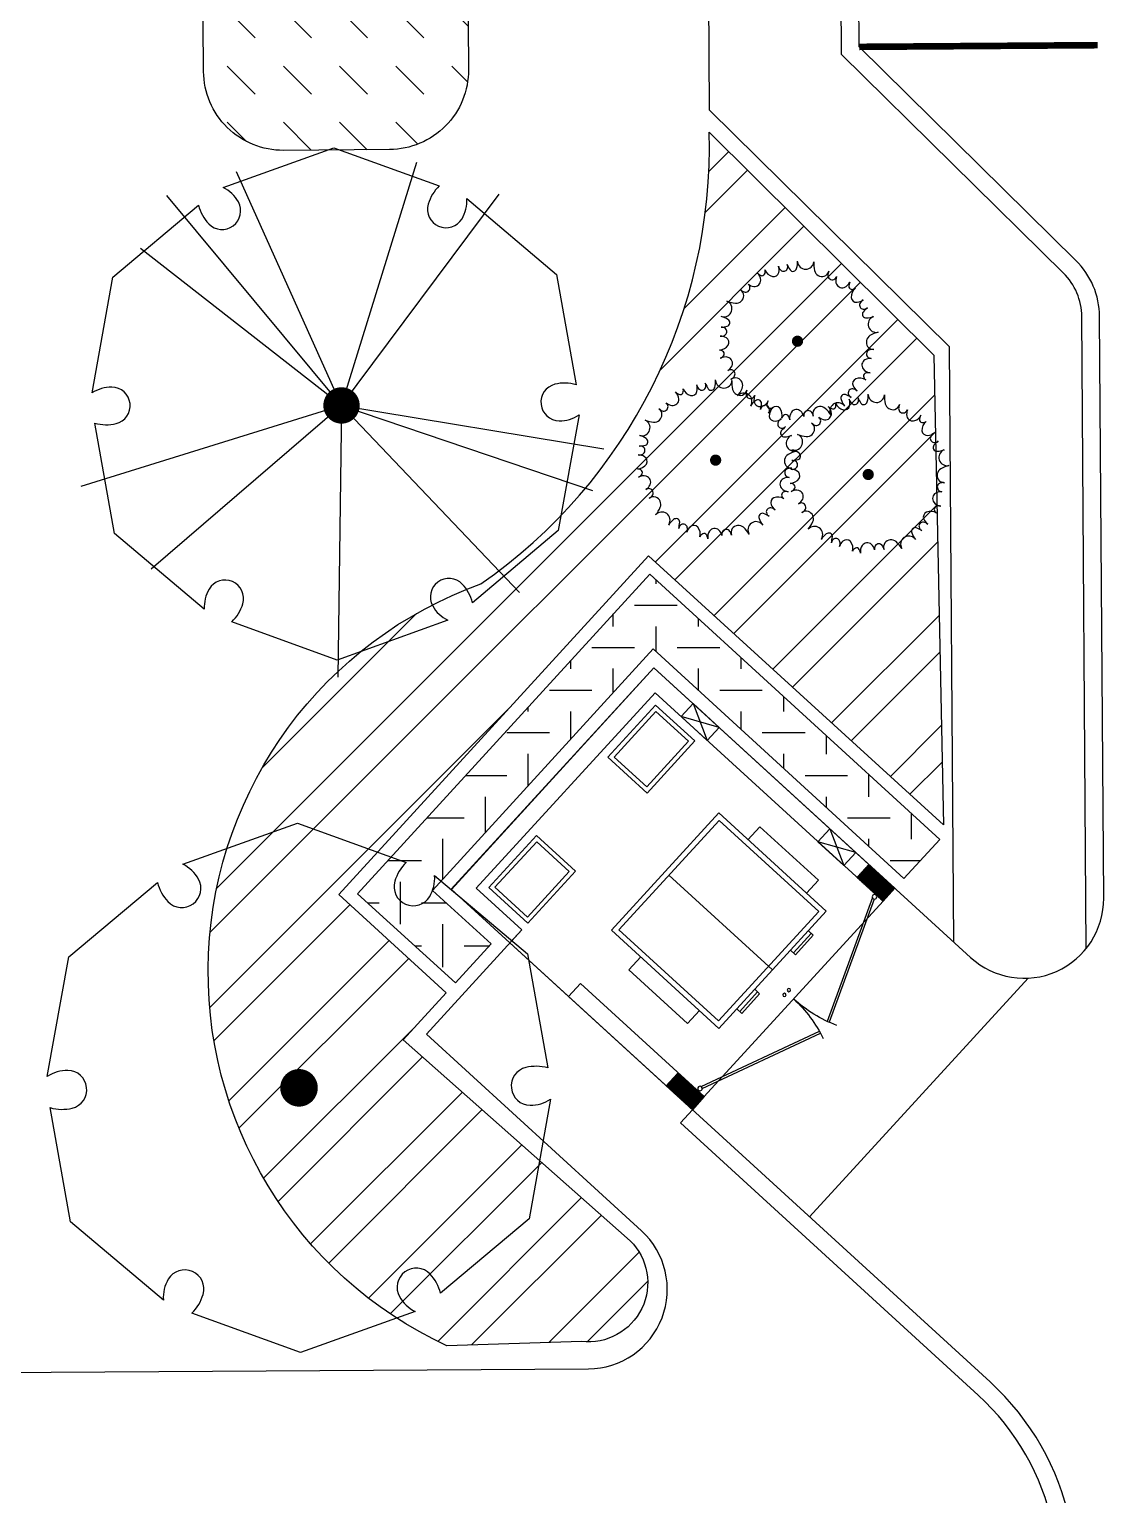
# Model space of a CAD drawing. Header units: feet. Extents: x 919634 to 928945, y 707022 to 708026.
# Drawn here: x 920927 to 920967.6, y 707329 to 707384.3 of the extents above; entities that cross this region are included whole.
import ezdxf

# ---------------------------------------------------------------- set-up
doc = ezdxf.new("R2010")
doc.units = ezdxf.units.FT
doc.header["$LTSCALE"] = 20
doc.header["$MEASUREMENT"] = 0
for name, color, linetype in [('-u-site-xref', 7, 'Continuous'), ('LK-TREE-013M', 6, 'Continuous'), ('LK-TREE-025M', 2, 'Continuous'), ('LK-TREE-035M', 123, 'Continuous'), ('LK-TREE-050M', 2, 'Continuous'), ('LK-TREE-TRNK', 32, 'Continuous'), ('LP-PATT-SHAR', 4, 'Continuous'), ('LP-SHAR-BRDR-CONT', 123, 'Continuous'), ('LP-TREE', 15, 'Continuous'), ('Site Plan$0$-u-site-amenities', 4, 'Continuous')]:
    doc.layers.add(name, color=color, linetype=linetype)
for name, color, linetype, lineweight in [('Site Plan$0$SP-CURB', 3, 'Continuous', 25), ('Site Plan$0$SP-PARKING-STRIPE', 252, 'Continuous', 25), ('Site Plan$0$SP-SIDEWALK', 2, 'Continuous', 25)]:
    doc.layers.add(name, color=color, linetype=linetype, lineweight=lineweight)
doc.layers.get('-u-site-xref').off()
pattern_1 = [(45.41878659384, (-1841127.39323, -1414390.029782), (-0.007419335772283, 0.007311661960557), [])]

# ---------------------------------------------------------------- blocks, each defined once
blk = doc.blocks.new('Site Plan$0$A$C54fb410d-flat-1-flat-1')
at = {"layer": 'Site Plan$0$-u-site-amenities'}
h = blk.add_hatch(dxfattribs=at)
h.set_pattern_fill('ACET-2D-ACET-2D-ANSI31', color=256, scale=0.083333, angle=0.4188)
h.set_pattern_definition(pattern_1)
h.paths.add_polyline_path([(12.337, -0.588), (11.671, -0.592), (11.004, -0.597), (11, 0.07), (12.333, 0.079)])
h = blk.add_hatch(dxfattribs=at)
h.set_pattern_fill('ACET-2D-ACET-2D-ANSI31', color=256, scale=0.083333, angle=0.4188)
h.set_pattern_definition(pattern_1)
h.paths.add_polyline_path([(12.401, -10.588), (12.405, -11.255), (11.072, -11.263), (11.068, -10.596), (12.401, -10.588)])
for p, q in [((0, 0), (3, 0.019)), ((0.072, -11.333), (0, 0)), ((3, 0.019), (6, 0.038)), ((3.004, -0.648), (3, 0.019)), ((6, 0.038), (12.333, 0.079)), ((6.004, -0.628), (6, 0.038)), ((11.004, -0.597), (11, 0.07)), ((12.337, -0.588), (12.333, 0.079)), ((0.671, -0.662), (3.004, -0.648)), ((0.735, -10.662), (0.671, -0.662)), ((6.004, -0.628), (12.337, -0.588)), ((11.992, -0.789), (13.902, -5.337)), ((12.072, -0.766), (13.981, -5.31)), ((12.401, -10.588), (12.337, -0.588)), ((7.018, -2.23), (10.017, -2.212)), ((10.022, -2.878), (10.017, -2.212)), ((7.022, -2.896), (7.018, -2.23)), ((5.522, -2.905), (11.022, -2.873)), ((5.557, -8.905), (5.522, -2.906)), ((5.723, -3.104), (10.823, -3.074)), ((5.756, -8.704), (5.723, -3.104)), ((10.856, -8.674), (10.823, -3.074)), ((11.057, -8.873), (11.022, -2.873)), ((11.027, -3.873), (11.277, -3.871)), ((11.183, -4.872), (11.177, -3.872)), ((11.283, -4.871), (11.277, -3.871)), ((11.033, -4.873), (11.283, -4.871)), ((5.739, -5.904), (11.039, -5.873)), ((12.005, -10.426), (13.875, -5.81)), ((12.094, -10.426), (13.954, -5.835)), ((11.045, -6.873), (11.295, -6.871)), ((11.201, -7.872), (11.195, -6.872)), ((11.301, -7.871), (11.295, -6.871)), ((11.051, -7.873), (11.301, -7.871)), ((5.756, -8.704), (10.856, -8.674)), ((5.557, -8.905), (11.057, -8.873)), ((7.061, -9.562), (7.057, -8.896)), ((10.061, -9.545), (10.057, -8.879)), ((7.061, -9.562), (10.061, -9.545)), ((0.735, -10.662), (12.401, -10.588)), ((3.405, -11.312), (2.068, -10.654)), ((2.072, -11.321), (3.401, -10.646)), ((10.405, -11.267), (9.068, -10.609)), ((9.072, -11.276), (10.401, -10.601)), ((11.072, -11.263), (11.068, -10.596)), ((12.405, -11.255), (12.401, -10.588)), ((0.072, -11.333), (12.405, -11.255))]:
    blk.add_line(p, q, dxfattribs=at)
at = {"layer": 'Site Plan$0$-u-site-amenities', "extrusion": (3.07209e-09, 1.57247e-09, 1), "elevation": 0.004}
for points in [[(1.006, -0.994), (1.023, -3.66), (3.023, -3.647), (3.006, -0.981)], [(1.174, -1.159), (1.189, -3.492), (2.856, -3.482), (2.841, -1.149)], [(3.049, -7.647), (3.066, -10.314), (1.066, -10.327), (1.049, -7.66)], [(2.883, -7.815), (2.898, -10.148), (1.231, -10.159), (1.217, -7.826)], [(3.405, -11.312), (2.072, -11.32), (2.068, -10.654), (3.401, -10.645)], [(10.405, -11.267), (9.072, -11.276), (9.068, -10.609), (10.401, -10.601)]]:
    blk.add_lwpolyline(points, close=True, dxfattribs=at)
at = {"layer": 'Site Plan$0$-u-site-amenities'}
for centre, radius in [((12.012, -0.708), 0.0833), ((12.007, -5.465), 0.062), ((12.008, -5.716), 0.062), ((12.048, -10.497), 0.0833)]:
    blk.add_circle(centre, radius, dxfattribs=at)
for centre, start, end in [((12.337, -0.588), 270.365, 291.8703), ((12.401, -10.588), 68.356, 90.365)]:
    blk.add_arc(centre, 5, start, end, dxfattribs=at)
blk = doc.blocks.new('Site Plan')
at = {"layer": 'Site Plan$0$SP-CURB'}
for p, q in [((920957.688, 707383.404), (920957.215, 707449.958)), ((920958.356, 707383.687), (920957.887, 707449.685)), ((920957.688, 707383.404), (920966.065, 707375.146)), ((920958.356, 707383.687), (920966.535, 707375.623)), ((920966.929, 707349.641), (920966.759, 707373.504)), ((920967.585, 707351.536), (920967.429, 707373.508)), ((920942.961, 707351.872), (920950.604, 707360.241)), ((920950.604, 707360.241), (920962.56, 707349.301)), ((920963.294, 707333.268), (920942.961, 707351.872)), ((920956.483, 707339.5), (920964.732, 707348.517)), ((920952.056, 707343.551), (920951.604, 707343.056)), ((920962.842, 707332.774), (920951.604, 707343.056))]:
    blk.add_line(p, q, dxfattribs=at)
for centre, radius, start, end in [((920964.429, 707373.487), 3, 0.4073, 45.4073), ((920964.429, 707373.487), 2.33, 0.4073, 45.4073), ((920964.585, 707351.514), 3, 227.5428, 0.4073), ((920956.544, 707325.891), 10, 337.0881, 47.5428), ((920956.544, 707325.891), 9.33, 337.0881, 47.5428)]:
    blk.add_arc(centre, radius, start, end, dxfattribs=at)
at = {"layer": 'Site Plan$0$SP-PARKING-STRIPE', "const_width": 0.25}
blk.add_lwpolyline([(920967.356, 707383.751), (920958.356, 707383.687)], dxfattribs=at)
at = {"layer": 'Site Plan$0$SP-SIDEWALK'}
for p, q in [((920952.703, 707381.298), (920952.201, 707451.993)), ((920952.703, 707381.298), (920961.767, 707372.362)), ((920961.927, 707349.881), (920961.767, 707372.362)), ((920942.018, 707346.405), (920945.62, 707350.343)), ((920950.136, 707338.977), (920942.018, 707346.405)), ((920915.591, 707333.56), (920948.13, 707333.764))]:
    blk.add_line(p, q, dxfattribs=at)
blk.add_arc((920948.111, 707336.764), 3, 270.3586, 47.5428, dxfattribs=at)
at = {"layer": 'Site Plan$0$-u-site-amenities', "xscale": -0.9999999999999998, "rotation": 137.9078046549066}
blk.add_blockref('Site Plan$0$A$C54fb410d-flat-1-flat-1', (920942.957, 707351.876), dxfattribs=at)
blk = doc.blocks.new('TREE-SIMP-050')
at = {"layer": 'LK-TREE-050M'}
for points in [[(-0.2173, 0.4774, 0.231941), (-0.1676, 0.4322, 0.403646), (-0.125, 0.4596, 0.128377), (-0.1268, 0.5029, 0.200456), (-0.1115, 0.4756, 0.512109), (-0.0684, 0.4834, 0.244908), (-0.0689, 0.5143, 0.019838), (-0.0501, 0.4776, 0.649211), (-0.0063, 0.487, 0.098861), (0, 0.5364)], [(0, 0.5324, 0.92387), (0.1093, 0.5322, 0.068201), (0.1138, 0.4728, 0.418161), (0.1789, 0.4353, 0.237434), (0.2097, 0.4682, 0.084258), (0.2032, 0.4418, 0.532572), (0.2428, 0.4134, 0.225968), (0.2616, 0.4325, 0.121249), (0.2574, 0.3908, 0.454143), (0.3122, 0.3603, 0.210611), (0.3508, 0.396, 0.143881), (0.3436, 0.3623, 0.352237), (0.3667, 0.3472, 0.123809), (0.3873, 0.3545)], [(-0.5063, 0.1645, 0.92387), (-0.4723, 0.2684, 0.068201), (-0.4145, 0.2543, 0.418161), (-0.3587, 0.3047, 0.237434), (-0.3804, 0.3441, 0.084258), (-0.3574, 0.3298, 0.532572), (-0.3181, 0.3586, 0.225968), (-0.3305, 0.3825, 0.121249), (-0.2921, 0.3656, 0.454143), (-0.2462, 0.4083, 0.210611), (-0.2682, 0.456, 0.143881), (-0.2384, 0.4387, 0.352237), (-0.2169, 0.456, 0.123809), (-0.2175, 0.4779)], [(0.3869, 0.3542, 0.231941), (0.3592, 0.293, 0.403646), (0.3985, 0.2609, 0.128377), (0.4391, 0.276, 0.200456), (0.4178, 0.253, 0.512109), (0.4386, 0.2144, 0.244908), (0.4678, 0.2244, 0.019838), (0.4387, 0.1953, 0.649211), (0.4612, 0.1565, 0.098861), (0.5102, 0.1658)], [(-0.5212, -0.0592, 0.231941), (-0.4628, -0.0259, 0.403646), (-0.4758, 0.0231, 0.128377), (-0.5175, 0.0348, 0.200456), (-0.4867, 0.041, 0.512109), (-0.4809, 0.0843, 0.244908), (-0.5104, 0.0934, 0.019838), (-0.4697, 0.0999, 0.649211), (-0.4651, 0.1445, 0.098861), (-0.5102, 0.1658)], [(0.5063, 0.1645, 0.92387), (0.5399, 0.0605, 0.068201), (0.4848, 0.0379, 0.418161), (0.4693, -0.0356, 0.237434), (0.5101, -0.0548, 0.084258), (0.4829, -0.0567, 0.532572), (0.4682, -0.1032, 0.225968), (0.4922, -0.1152, 0.121249), (0.4512, -0.124, 0.454143), (0.4392, -0.1856, 0.210611), (0.4851, -0.2113, 0.143881), (0.4507, -0.2148, 0.352237), (0.4435, -0.2414, 0.123809), (0.4569, -0.2588)], [(-0.3129, -0.4307, 0.92387), (-0.4012, -0.3663, 0.068201), (-0.3699, -0.3156, 0.418161), (-0.4006, -0.247, 0.237434), (-0.4449, -0.2555, 0.084258), (-0.424, -0.238, 0.532572), (-0.4394, -0.1917, 0.225968), (-0.4659, -0.1961, 0.121249), (-0.4379, -0.1649, 0.454143), (-0.4644, -0.108, 0.210611), (-0.5166, -0.1142, 0.143881), (-0.4909, -0.0912, 0.352237), (-0.5007, -0.0653, 0.123809), (-0.5217, -0.0592)], [(0.4564, -0.2585, 0.231941), (0.3896, -0.2511, 0.403646), (0.3713, -0.2984, 0.128377), (0.3982, -0.3324, 0.200456), (0.3697, -0.3192, 0.512109), (0.3395, -0.3509, 0.244908), (0.358, -0.3756, 0.019838), (0.3213, -0.3569, 0.649211), (0.2913, -0.3902, 0.098861), (0.3153, -0.434)], [(-0.1048, -0.5139, 0.231941), (-0.1184, -0.4481, 0.403646), (-0.169, -0.4453, 0.128377), (-0.193, -0.4814, 0.200456), (-0.1894, -0.4503, 0.512109), (-0.2288, -0.4313, 0.244908), (-0.2465, -0.4565, 0.019838), (-0.2402, -0.4158, 0.649211), (-0.2811, -0.3977, 0.098861), (-0.3153, -0.434)], [(0.3129, -0.4307, 0.92387), (0.2244, -0.4948, 0.068201), (0.1859, -0.4494, 0.418161), (0.1111, -0.4573, 0.237434), (0.1055, -0.502, 0.084258), (0.0953, -0.4768, 0.532572), (0.0466, -0.4771, 0.225968), (0.0426, -0.5037, 0.121249), (0.0215, -0.4675, 0.454143), (-0.0408, -0.4751, 0.210611), (-0.051, -0.5266, 0.143881), (-0.065, -0.495, 0.352237), (-0.0926, -0.4964, 0.123809), (-0.1049, -0.5145)]]:
    blk.add_lwpolyline(points, format="xyb", dxfattribs=at)
at = {"layer": 'LK-TREE-TRNK', "const_width": 0.0375}
blk.add_lwpolyline([(-0.0188, 0, 1), (0.0187, 0, 1)], format="xyb", close=True, dxfattribs=at)
blk = doc.blocks.new('TREE-SIMP-027')
at = {"layer": 'LK-TREE-050M'}
blk.add_lwpolyline([(0.2708, 0.4238), (0.4563, 0.2673), (0.4966, 0.0396, 0.127189), (0.4527, 0.0407, 0.875318), (0.4614, -0.0349, 0.149076), (0.5024, -0.0227), (0.4596, -0.2615), (0.2826, -0.4103, 0.127189), (0.2616, -0.3718, 0.875318), (0.2005, -0.417, 0.149076), (0.2316, -0.4464), (0.0033, -0.5288), (-0.214, -0.4499, 0.127189), (-0.1912, -0.4124, 0.875318), (-0.2609, -0.3821, 0.149076), (-0.2708, -0.4238), (-0.4563, -0.2673), (-0.4966, -0.0396, 0.127189), (-0.4527, -0.0407, 0.875318), (-0.4614, 0.0349, 0.149076), (-0.5024, 0.0227), (-0.4596, 0.2615), (-0.2826, 0.4103, 0.127189), (-0.2616, 0.3718, 0.875318), (-0.2005, 0.417, 0.149076), (-0.2316, 0.4464), (-0.0033, 0.5288), (0.214, 0.4499, 0.127189), (0.1912, 0.4124, 0.875318), (0.2609, 0.3821, 0.149076)], format="xyb", close=True, dxfattribs=at)
at = {"layer": 'LK-TREE-TRNK', "const_width": 0.0375}
blk.add_lwpolyline([(-0.0187, 0, 1), (0.0188, 0, 1)], format="xyb", close=True, dxfattribs=at)
blk = doc.blocks.new('TREE-DCID-109')
at = {"layer": 'LK-TREE-013M'}
for q in [(-0.2167, 0.4824), (-0.3601, 0.4331), (0.5178, -0.1757), (0.5412, -0.0897)]:
    blk.add_line((0, 0), q, dxfattribs=at)
at = {"layer": 'LK-TREE-025M'}
for q in [(0.3255, 0.4361), (-0.538, -0.1671), (-0.3929, -0.3378)]:
    blk.add_line((0, 0), q, dxfattribs=at)
at = {"layer": 'LK-TREE-035M'}
for q in [(0.1554, 0.5017), (-0.4146, 0.324), (-0.0073, -0.5611), (0.3673, -0.3859)]:
    blk.add_line((0, 0), q, dxfattribs=at)
at = {"layer": 'LK-TREE-050M'}
blk.add_lwpolyline([(0.2585, 0.4269), (0.4439, 0.2704), (0.4843, 0.0427, 0.127189), (0.4404, 0.0438, 0.875318), (0.449, -0.0318, 0.149076), (0.4901, -0.0195), (0.4473, -0.2584), (0.2703, -0.4072, 0.127189), (0.2492, -0.3686, 0.875318), (0.1881, -0.4139, 0.149076), (0.2192, -0.4433), (-0.009, -0.5257), (-0.2264, -0.4468, 0.127189), (-0.2035, -0.4093, 0.875318), (-0.2732, -0.379, 0.149076), (-0.2831, -0.4206), (-0.4686, -0.2642), (-0.509, -0.0365, 0.127189), (-0.4651, -0.0376, 0.875318), (-0.4737, 0.038, 0.149076), (-0.5147, 0.0258), (-0.4719, 0.2646), (-0.2949, 0.4134, 0.127189), (-0.2739, 0.3749, 0.875318), (-0.2128, 0.4201, 0.149076), (-0.2439, 0.4495), (-0.0157, 0.5319), (0.2017, 0.453, 0.127189), (0.1788, 0.4155, 0.875318), (0.2486, 0.3852, 0.149076)], format="xyb", close=True, dxfattribs=at)
at = {"layer": 'LK-TREE-TRNK', "const_width": 0.0375}
blk.add_lwpolyline([(-0.0188, 0, 1), (0.0188, 0, 1)], format="xyb", close=True, dxfattribs=at)

msp = doc.modelspace()

# ---------------------------------------------------------------- block references
at = {"layer": '-u-site-xref'}
msp.add_blockref('Site Plan', (0, 0), dxfattribs=at)

# ---------------------------------------------------------------- next in the draw order: hatches: boundary and pattern name
at = {"layer": 'LP-PATT-SHAR'}
h = msp.add_hatch(dxfattribs=at)
h.set_pattern_fill('DASH', color=256, scale=12, angle=135)
h.set_pattern_definition([(135, (920933.4329, 707379.7794), (-2.12132, 2e-16), [1.5, -1.5])])
edge = h.paths.add_edge_path()
edge.add_line((920936.411, 707409.779), (920940.411, 707409.807))
edge.add_arc((920940.433, 707406.807), 3, 0.4073, 90.4073, ccw=False)
edge.add_line((920943.433, 707406.829), (920943.603, 707382.829))
edge.add_arc((920940.603, 707382.808), 3, -89.5927, 0.4073, ccw=False)
edge.add_line((920940.625, 707379.808), (920936.625, 707379.779))
edge.add_arc((920936.603, 707382.779), 3, 180.4073, 270.4073, ccw=False)
edge.add_line((920933.603, 707382.758), (920933.433, 707406.757))
edge.add_arc((920936.433, 707406.779), 3, 90.4073, 180.4073, ccw=False)
h = msp.add_hatch(dxfattribs=at)
h.set_pattern_fill('ANSI32', color=256, scale=8)
h.set_pattern_definition([(45, (920933.7916, 707334.637), (-2.12132, 2.12132), []), (45, (920935.2058, 707334.637), (-2.12132, 2.12132), [])])
edge = h.paths.add_edge_path()
edge.add_line((920947.874, 707334.799), (920942.788, 707334.637))
edge.add_arc((920949.346, 707348.758), 15.57, 109.7924, 245.0917, ccw=False)
edge.add_arc((920932.593, 707379.914), 20.106, 304.8201, 361.5828)
edge.add_line((920952.691, 707380.47), (920961.171, 707372.047))
edge.add_line((920961.171, 707372.047), (920961.532, 707354.308))
edge.add_line((920961.532, 707354.308), (920950.404, 707364.471))
edge.add_line((920950.404, 707364.471), (920938.715, 707351.672))
edge.add_line((920938.715, 707351.672), (920942.767, 707347.965))
edge.add_line((920942.767, 707347.965), (920941.145, 707346.193))
edge.add_line((920941.145, 707346.193), (920949.711, 707338.602))
edge.add_arc((920948.137, 707337.017), 2.234, -96.7783, 45.1987, ccw=False)
h = msp.add_hatch(dxfattribs=at)
h.set_pattern_fill('LAFX-A410-SCREEN', color=256, scale=2.4, pattern_type=2)
h.set_pattern_definition([(0, (920939.4218, 707344.923), (0, 3.216), [0.80647, -2.40953]), (0, (920940.2282, 707343.31), (0, 3.216), [1.60123, -1.61476]), (0, (920941.8294, 707344.923), (0, 3.216), [0.80647, -2.40953]), (90, (920941.0347, 707344.1165), (-3.216, 2e-16), [0.7948, -2.42122]), (90, (920939.4218, 707342.5036), (-3.216, 2e-16), [0.7831, -2.4329]), (90, (920941.0347, 707341.7088), (-3.216, 2e-16), [0.79478, -2.42122]), (90, (920939.4218, 707343.2984), (-3.216, 2e-16), [0.82985, -2.38616])])
h.paths.add_polyline_path([(920944.458, 707349.813), (920942.247, 707351.832), (920950.572, 707360.948), (920960.044, 707352.281), (920961.394, 707353.757), (920950.445, 707363.775), (920939.421, 707351.704), (920943.114, 707348.344)])

# ---------------------------------------------------------------- next in the draw order: linework, layer by layer
at = {"layer": 'LP-SHAR-BRDR-CONT'}
for points in [[(920936.411, 707409.779), (920940.411, 707409.807, -0.414214), (920943.433, 707406.829), (920943.603, 707382.829, -0.414214), (920940.625, 707379.808), (920936.625, 707379.779, -0.414214), (920933.603, 707382.758), (920933.433, 707406.757, -0.414214)], [(920947.874, 707334.799), (920942.788, 707334.637, -0.67007), (920944.074, 707363.408), (920944.074, 707363.408, 0.183561), (920944.074, 707363.408, 0.252866), (920952.691, 707380.47), (920961.171, 707372.047), (920961.532, 707354.308), (920950.404, 707364.471), (920938.715, 707351.672), (920942.767, 707347.965), (920941.145, 707346.193), (920949.711, 707338.602, -0.713142)]]:
    msp.add_lwpolyline(points, format="xyb", close=True, dxfattribs=at)
msp.add_lwpolyline([(920944.458, 707349.813), (920942.247, 707351.832), (920950.572, 707360.948), (920960.044, 707352.281), (920961.394, 707353.757), (920950.445, 707363.775), (920939.421, 707351.704), (920943.114, 707348.344)], close=True, dxfattribs=at)

# ---------------------------------------------------------------- next in the draw order: block references
at = {"layer": 'LP-TREE'}
for name, p, xscale, yscale, zscale in [('TREE-DCID-109', (920938.811, 707370.146, 0), 18.29877919221403, 18.29877919221403, 18.91141011540282), ('TREE-SIMP-050', (920956.026, 707372.57), 5.644272837357521, 5.644272837357521, 6.584984976917108), ('TREE-SIMP-050', (920952.935, 707368.08), 5.644272837357521, 5.644272837357521, 6.584984976917108), ('TREE-SIMP-050', (920958.697, 707367.538), 5.644272837357521, 5.644272837357521, 6.584984976917108), ('TREE-SIMP-027', (920937.206, 707344.376), 18.91141011540282, 18.91141011540282, 18.29877919221403)]:
    msp.add_blockref(name, p, dxfattribs=dict(at, xscale=xscale, yscale=yscale, zscale=zscale))

doc.saveas('drawing.dxf')
